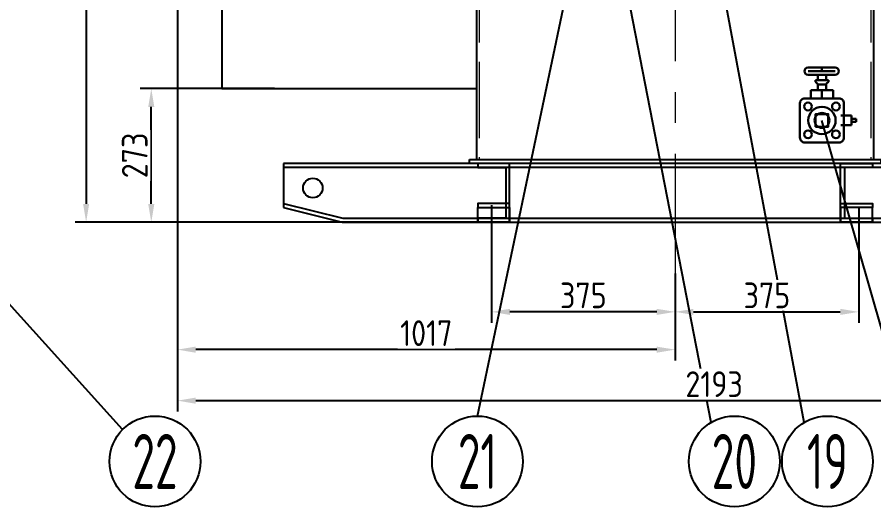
# Model space of a CAD drawing. Header units: millimetres. Extents: x 35720 to 50764, y -47170 to -36532.
# Drawn here: x 39951 to 41701, y -41071 to -40071 of the extents above; entities that cross this region are included whole.
import ezdxf
from ezdxf.enums import TextEntityAlignment as Align

# ---------------------------------------------------------------- set-up
doc = ezdxf.new("R2010")
doc.units = ezdxf.units.MM
doc.header["$LTSCALE"] = 13
for name, pattern in [('ACAD_ISO02W100', [15, 12, -3]), ('CENTER', [50.8, 31.75, -6.35, 6.35, -6.35]), ('CENTER2', [1.125, 0.75, -0.125, 0.125, -0.125])]:
    doc.linetypes.add(name, pattern=pattern)
doc.layers.get('0').update_dxf_attribs({"color": 1, "linetype": 'CENTER'})
for name, color, linetype in [('00', 7, 'Continuous'), ('01', 7, 'Continuous'), ('08', 1, 'Continuous'), ('3中心线层', 1, 'CENTER'), ('DIM', 4, 'Continuous')]:
    doc.layers.add(name, color=color, linetype=linetype)
for name, color, linetype, lineweight in [('11', 3, 'Continuous', 18), ('DAS', 3, 'ACAD_ISO02W100', 18), ('标注、文本', 3, 'Continuous', 25), ('点划线', 1, 'CENTER2', 15)]:
    doc.layers.add(name, color=color, linetype=linetype, lineweight=lineweight)
doc.styles.get("Standard").update_dxf_attribs({"font": 'gbenor.shx', "bigfont": 'gbcbig.shx'})
doc.dimstyles.new('丁晓菲', dxfattribs={"dimscale": 15, "dimtxt": 3.5, "dimasz": 2.5, "dimexe": 1.5, "dimexo": 0, "dimgap": 0.5, "dimtad": 1, "dimtoh": 1, "dimtxsty": 'Standard', "dimcen": 2.5, "dimclrd": 3, "dimclre": 3, "dimclrt": 2, "dimadec": 0, "dimazin": 0, "dimtfac": 1, "dimtmove": 0, "dimatfit": 2, "dimfxl": 0, "dimarcsym": 0})

# ---------------------------------------------------------------- blocks, each defined once
blk = doc.blocks.new('030534651230.')
at = {"color": 7, "linetype": 'Continuous'}
blk.add_lwpolyline([(63408.9, -32198.2), (62568.9, -32198.2), (62568.9, -32206.2), (63408.9, -32206.2)], close=True, dxfattribs=at)
at = {"layer": '01', "ltscale": 45.628538}
blk.add_lwpolyline([(62582.9, -30048.2), (63394.9, -30048.2), (63394.9, -32198.2), (62582.9, -32198.2)], close=True, dxfattribs=at)
at = {"layer": 'DAS', "color": 3}
for p, q in [((62588.9, -30048.2), (62588.9, -32198.2)), ((63388.9, -30048.2), (63388.9, -32198.2))]:
    blk.add_line(p, q, dxfattribs=at)
at = {"layer": '点划线', "ltscale": 38.869873}
blk.add_line((62988.9, -29912.7), (62988.9, -32430.6), dxfattribs=at)
blk = doc.blocks.new('0.10210320354035102.')
at = {"layer": '00'}
for p, q in [((89058.1, -25997.9), (89058.1, -27847.9)), ((88538.1, -26009.9), (88538.1, -27847.9)), ((88538, -27847.9), (89058.1, -27847.9))]:
    blk.add_line(p, q, dxfattribs=at)
blk = doc.blocks.new('02102234041320.')
at = {"layer": '01', "color": 0, "ltscale": 38.869873}
for p, q in [((60259.5, -32206.2), (58659.5, -32206.2)), ((58659.5, -32206.2), (58659.5, -32296.2)), ((60259.5, -32214.2), (58659.5, -32214.2)), ((60259.5, -32206.2), (60259.5, -32296.2))]:
    blk.add_line(p, q, dxfattribs=at)
for points in [[(59056.5, -32326.2), (59121.5, -32326.2), (59121.5, -32206.2), (59056.5, -32206.2), (59056.5, -32214.2), (59113.5, -32214.2), (59113.5, -32318.2), (59056.5, -32318.2)], [(59862.5, -32326.2), (59797.5, -32326.2), (59797.5, -32206.2), (59862.5, -32206.2), (59862.5, -32214.2), (59805.5, -32214.2), (59805.5, -32318.2), (59862.5, -32318.2)], [(59056.5, -32296.2), (59121.5, -32296.2), (59121.5, -32287.9), (59056.5, -32287.9)], [(59862.5, -32296.2), (59797.5, -32296.2), (59797.5, -32287.9), (59862.5, -32287.9)], [(59121.5, -32326.2), (59056.5, -32326.2), (59056.5, -32296.2), (59121.5, -32296.2)], [(59797.5, -32326.2), (59862.5, -32326.2), (59862.5, -32296.2), (59797.5, -32296.2)]]:
    blk.add_lwpolyline(points, close=True, dxfattribs=at)
for points in [[(58659.5, -32287.9), (58780.5, -32318.2), (60138.5, -32318.2), (60259.5, -32287.9)], [(58659.5, -32296.2), (58779.5, -32326.2), (60139.5, -32326.2), (60259.5, -32296.2)]]:
    blk.add_lwpolyline(points, dxfattribs=at)
for centre in [(58719.5, -32256.2), (60199.5, -32256.2)]:
    blk.add_circle(centre, 20, dxfattribs=at)
at = {"layer": '3中心线层', "ltscale": 38.869873}
for p, q in [((59084.5, -32291.4), (59084.5, -32379.9)), ((59834.5, -32293.8), (59834.5, -32379.9))]:
    blk.add_line(p, q, dxfattribs=at)
blk = doc.blocks.new('*D169')
at = {"layer": 'Defpoints', "color": 0, "ltscale": 38.869873, "transparency": 16777216}
for p in [(40556.3, -38669.8), (40092.2, -40489.9), (40947.3, -40489.9)]:
    blk.add_point(p, dxfattribs=at)
at = {"layer": 'DIM', "color": 3, "lineweight": -2, "ltscale": 38.869873, "transparency": 16777216}
for p, q in [((40556.3, -38669.8), (40069.7, -38669.8)), ((40092.2, -38707.3), (40092.2, -40452.4)), ((40947.3, -40489.9), (40069.7, -40489.9))]:
    blk.add_line(p, q, dxfattribs=at)
at = {"layer": 'DIM', "color": 3, "ltscale": 38.869873, "transparency": 16777216}
for points in [[(40085.9, -38707.3), (40098.4, -38707.3), (40092.2, -38669.8)], [(40085.9, -40452.4), (40098.4, -40452.4), (40092.2, -40489.9)]]:
    blk.add_solid(points, dxfattribs=at)
at = {"layer": 'DIM', "color": 2, "ltscale": 38.869873, "transparency": 16777216, "insert": (40058.4, -39579.9), "char_height": 52.5, "attachment_point": 5, "rotation": 90, "bg_fill": 3, "box_fill_scale": 1.1, "bg_fill_color": 256, "bg_fill_true_color": 13158600, "bg_fill_transparency": 0}
blk.add_mtext('1820', dxfattribs=at)
blk = doc.blocks.new('*D170')
at = {"layer": 'Defpoints', "color": 0, "ltscale": 38.869873, "transparency": 16777216}
for p in [(40225.2, -40216.9), (40476.7, -40216.9), (40958.6, -40489.9)]:
    blk.add_point(p, dxfattribs=at)
at = {"layer": 'DIM', "color": 3, "lineweight": -2, "ltscale": 38.869873, "transparency": 16777216}
for p, q in [((40476.7, -40216.9), (40202.7, -40216.9)), ((40225.2, -40452.4), (40225.2, -40254.4)), ((40958.6, -40489.9), (40202.7, -40489.9))]:
    blk.add_line(p, q, dxfattribs=at)
at = {"layer": 'DIM', "color": 3, "ltscale": 38.869873, "transparency": 16777216}
for points in [[(40219, -40254.4), (40231.5, -40254.4), (40225.2, -40216.9)], [(40219, -40452.4), (40231.5, -40452.4), (40225.2, -40489.9)]]:
    blk.add_solid(points, dxfattribs=at)
at = {"layer": 'DIM', "color": 2, "ltscale": 38.869873, "transparency": 16777216, "insert": (40191.5, -40353.4), "char_height": 52.5, "attachment_point": 5, "rotation": 90, "bg_fill": 3, "box_fill_scale": 1.1, "bg_fill_color": 256, "bg_fill_true_color": 13158600, "bg_fill_transparency": 0}
blk.add_mtext('273', dxfattribs=at)
blk = doc.blocks.new('10123.0.')
at = {"layer": '标注、文本', "color": 4, "lineweight": 30}
for p, q in [((41573.7, 2646.4), (41545.9, 2646.4)), ((41573.7, 2646.4), (41601.4, 2646.4)), ((41574.3, 2641.4), (41574.3, 2646.4)), ((41573.7, 2638.9), (41545.9, 2638.9)), ((41573.7, 2631.4), (41545.9, 2631.4)), ((41573.7, 2638.9), (41601.4, 2638.9)), ((41573.7, 2631.4), (41601.4, 2631.4)), ((41634.3, 2548.4), (41612.7, 2548.4)), ((41634.3, 2548.4), (41634.3, 2528.4)), ((41634.3, 2541.4), (41644.3, 2541.4)), ((41644.3, 2541.4), (41644.3, 2535.4)), ((41634.3, 2528.4), (41612.7, 2528.4)), ((41634.3, 2535.4), (41644.3, 2535.4))]:
    blk.add_line(p, q, dxfattribs=at)
at = {"layer": '标注、文本', "color": 4, "lineweight": 30, "extrusion": (0.258819, 0, 0.965926)}
for p, q in [((41565.9, 2620.9, 2.3), (41565.9, 2629.2, 2.3)), ((41582.8, 2620.9, -2.3), (41582.8, 2629.2, -2.3)), ((41587.8, 2620.7, -3.6), (41560.9, 2620.7, 3.6)), ((41564.8, 2613.9, 2.6), (41560.9, 2617.5, 3.6)), ((41564.8, 2613.9, 2.6), (41560.9, 2617.5, 3.6)), ((41565.9, 2611.7, 2.3), (41582.8, 2611.7, -2.3)), ((41565.9, 2611.7, 2.3), (41565.9, 2600.4, 2.3)), ((41582.8, 2611.7, -2.3), (41582.8, 2600.4, -2.3)), ((41583.9, 2613.9, -2.6), (41587.8, 2617.4, -3.6)), ((41587.8, 2617.4, -3.6), (41587.8, 2620.7, -3.6))]:
    blk.add_line(p, q, dxfattribs=at)
at = {"layer": '标注、文本', "color": 4, "lineweight": 30, "extrusion": (-0.258819, 0, 0.965926)}
blk.add_line((41560.8, 2617.4, -3.6), (41560.8, 2620.7, -3.6), dxfattribs=at)
at = {"layer": '标注、文本', "color": 4, "lineweight": 30, "elevation": 2.3}
for points in [[(41551.5, 2600.4), (41574.3, 2600.4), (41574.3, 2583.4), (41551.5, 2583.4)], [(41597.2, 2600.4), (41574.3, 2600.4), (41574.3, 2583.4), (41597.2, 2583.4)]]:
    blk.add_lwpolyline(points, close=True, dxfattribs=at)
at = {"layer": '标注、文本', "color": 4, "lineweight": 30}
blk.add_lwpolyline([(41539.3, 2583.4), (41609.3, 2583.4, -0.414214), (41619.3, 2573.4), (41619.3, 2503.4, -0.414214), (41609.3, 2493.4), (41539.3, 2493.4, -0.414214), (41529.3, 2503.4), (41529.3, 2573.4, -0.414214)], format="xyb", close=True, dxfattribs=at)
blk.add_lwpolyline([(41561.3, 2525.4), (41587.3, 2525.4), (41587.3, 2551.4), (41561.3, 2551.4)], close=True, dxfattribs=at)
for centre, radius in [((41545.8, 2566.9), 8), ((41602.8, 2566.9), 8), ((41574.3, 2538.4), 27.9), ((41574.3, 2538.4), 15.2), ((41545.8, 2509.9), 8), ((41602.8, 2509.9), 8)]:
    blk.add_circle(centre, radius, dxfattribs=at)
for centre, start, end in [((41545.9, 2638.9), 90, 270), ((41601.4, 2638.9), 270, 90)]:
    blk.add_arc(centre, 7.5, start, end, dxfattribs=at)
at = {"layer": '标注、文本', "color": 4, "lineweight": 30, "extrusion": (0.258819, 0, 0.965926)}
for centre, radius, start, end in [((2629.2, -40152.8, 10760.2), 3.88, 55.492, 90), ((2629.2, -40162.6, 10760.2), 3.88, 270, 304.508), ((2611.3, -40145.5, 10760.2), 3.45, 270, 317.7008), ((2611.3, -40169.9, 10760.2), 3.45, 41.2621, 90)]:
    blk.add_arc(centre, radius, start, end, dxfattribs=at)
blk = doc.blocks.new('*D196')
at = {"layer": 'Defpoints', "color": 0, "ltscale": 38.869873, "transparency": 16777216}
for p in [(40920.3, -40543.6), (41295.3, -40594.3), (40920.3, -40673)]:
    blk.add_point(p, dxfattribs=at)
at = {"layer": 'DIM', "color": 3, "lineweight": -2, "ltscale": 38.869873, "transparency": 16777216}
for p, q in [((40920.3, -40543.6), (40920.3, -40695.5)), ((41295.3, -40594.3), (41295.3, -40695.5)), ((41257.8, -40673), (40957.8, -40673))]:
    blk.add_line(p, q, dxfattribs=at)
at = {"layer": 'DIM', "color": 3, "ltscale": 38.869873, "transparency": 16777216}
for points in [[(40957.8, -40666.8), (40957.8, -40679.3), (40920.3, -40673)], [(41257.8, -40666.8), (41257.8, -40679.3), (41295.3, -40673)]]:
    blk.add_solid(points, dxfattribs=at)
at = {"layer": 'DIM', "color": 2, "ltscale": 38.869873, "transparency": 16777216, "insert": (41107.8, -40639.3), "char_height": 52.5, "attachment_point": 5, "bg_fill": 3, "box_fill_scale": 1.1, "bg_fill_color": 256, "bg_fill_true_color": 13158600, "bg_fill_transparency": 0}
blk.add_mtext('375', dxfattribs=at)
blk = doc.blocks.new('*D197')
at = {"layer": 'Defpoints', "color": 0, "ltscale": 38.869873, "transparency": 16777216}
for p in [(41670.3, -40543.6), (41295.3, -40594.3), (41670.3, -40673)]:
    blk.add_point(p, dxfattribs=at)
at = {"layer": 'DIM', "color": 3, "lineweight": -2, "ltscale": 38.869873, "transparency": 16777216}
for p, q in [((41670.3, -40543.6), (41670.3, -40695.5)), ((41295.3, -40594.3), (41295.3, -40695.5)), ((41332.8, -40673), (41632.8, -40673))]:
    blk.add_line(p, q, dxfattribs=at)
at = {"layer": 'DIM', "color": 3, "ltscale": 38.869873, "transparency": 16777216}
for points in [[(41332.8, -40666.8), (41332.8, -40679.3), (41295.3, -40673)], [(41632.8, -40666.8), (41632.8, -40679.3), (41670.3, -40673)]]:
    blk.add_solid(points, dxfattribs=at)
at = {"layer": 'DIM', "color": 2, "ltscale": 38.869873, "transparency": 16777216, "insert": (41482.8, -40639.3), "char_height": 52.5, "attachment_point": 5, "bg_fill": 3, "box_fill_scale": 1.1, "bg_fill_color": 256, "bg_fill_true_color": 13158600, "bg_fill_transparency": 0}
blk.add_mtext('375', dxfattribs=at)
blk = doc.blocks.new('*D198')
at = {"layer": 'Defpoints', "color": 0, "ltscale": 38.869873, "transparency": 16777216}
for p in [(40278.7, -39249.9), (42471.3, -40221.9), (42471.3, -40854.4)]:
    blk.add_point(p, dxfattribs=at)
at = {"layer": 'DIM', "color": 3, "lineweight": -2, "ltscale": 38.869873, "transparency": 16777216}
for p, q in [((40278.7, -39249.9), (40278.7, -40876.9)), ((42471.3, -40221.9), (42471.3, -40876.9)), ((40316.2, -40854.4), (42433.8, -40854.4))]:
    blk.add_line(p, q, dxfattribs=at)
at = {"layer": 'DIM', "color": 3, "ltscale": 38.869873, "transparency": 16777216}
for points in [[(40316.2, -40848.2), (40316.2, -40860.7), (40278.7, -40854.4)], [(42433.8, -40848.2), (42433.8, -40860.7), (42471.3, -40854.4)]]:
    blk.add_solid(points, dxfattribs=at)
at = {"layer": 'DIM', "color": 2, "ltscale": 38.869873, "transparency": 16777216, "insert": (41375, -40820.7), "char_height": 52.5, "attachment_point": 5, "bg_fill": 3, "box_fill_scale": 1.1, "bg_fill_color": 256, "bg_fill_true_color": 13158600, "bg_fill_transparency": 0}
blk.add_mtext('2193', dxfattribs=at)
blk = doc.blocks.new('*D199')
at = {"layer": 'Defpoints', "color": 0, "ltscale": 38.869873, "transparency": 16777216}
for p in [(40278.7, -39249.9), (41295.3, -40594.3), (40278.7, -40750.2)]:
    blk.add_point(p, dxfattribs=at)
at = {"layer": 'DIM', "color": 3, "lineweight": -2, "ltscale": 38.869873, "transparency": 16777216}
for p, q in [((40278.7, -39249.9), (40278.7, -40772.7)), ((41295.3, -40594.3), (41295.3, -40772.7)), ((41257.8, -40750.2), (40316.2, -40750.2))]:
    blk.add_line(p, q, dxfattribs=at)
at = {"layer": 'DIM', "color": 3, "ltscale": 38.869873, "transparency": 16777216}
for points in [[(40316.2, -40744), (40316.2, -40756.5), (40278.7, -40750.2)], [(41257.8, -40744), (41257.8, -40756.5), (41295.3, -40750.2)]]:
    blk.add_solid(points, dxfattribs=at)
at = {"layer": 'DIM', "color": 2, "ltscale": 38.869873, "transparency": 16777216, "insert": (40787, -40716.5), "char_height": 52.5, "attachment_point": 5, "bg_fill": 3, "box_fill_scale": 1.1, "bg_fill_color": 256, "bg_fill_true_color": 13158600, "bg_fill_transparency": 0}
blk.add_mtext('1017', dxfattribs=at)

msp = doc.modelspace()

# ---------------------------------------------------------------- linework, layer by layer
at = {"layer": '08', "color": 3}
for p, q in [((41368.837, -40898.883), (41041.116, -39211.472)), ((41558.982, -40898.883), (41243.384, -39211.332)), ((40891.538, -40885.802), (41109.564, -39848.558)), ((41771.352, -40898.883), (41595.301, -40281.88))]:
    msp.add_line(p, q, dxfattribs=at)
for centre in [(40232.793, -40978.613), (40891.538, -40978.613), (41416.346, -40978.613), (41606.491, -40978.613)]:
    msp.add_circle(centre, 92.811, dxfattribs=at)

# ---------------------------------------------------------------- block references
at = {"color": 3}
msp.add_blockref('0.10210320354035102.', (-48168.758, -12368.949), dxfattribs=at)
at = {"layer": '01', "color": 0}
msp.add_blockref('10123.0.', (20.981, -42820.247), dxfattribs=at)
at = {"layer": 'DIM', "color": 2, "xscale": -1}
msp.add_blockref('030534651230.', (104284.241, -8163.702), dxfattribs=at)
at = {"layer": 'DIM', "color": 2}
msp.add_blockref('02102234041320.', (-18164.227, -8163.702), dxfattribs=at)

# ---------------------------------------------------------------- texts
at = {"layer": '11', "width": 0.707}
for s, p in [('22', (40232.793, -40978.613)), ('21', (40891.538, -40978.613)), ('20', (41416.346, -40978.613)), ('19', (41606.491, -40978.613))]:
    msp.add_text(s, height=112.5, dxfattribs=at).set_placement(p, align=Align.MIDDLE_CENTER)

# ---------------------------------------------------------------- next in the draw order: dimensions: what is measured, and where the dimension line sits
at = {"layer": 'DIM', "color": 2, "ltscale": 38.869873}
dim = msp.add_linear_dim(base=(40092.156, -40489.88), p1=(40556.318, -38669.823), p2=(40947.347, -40489.88), angle=90, dimstyle='丁晓菲', override={"dimdec": 0, "dimtfill": 1, "dimarcsym": 1}, dxfattribs=at)
dim.commit()
dim.dimension.update_dxf_attribs({"geometry": '*D169', "text_midpoint": (40058.406, -39579.852)})
dim = msp.add_linear_dim(base=(40920.301, -40673.003), p1=(41295.301, -40594.255), p2=(40920.301, -40543.611), dimstyle='丁晓菲', override={"dimtfill": 1, "dimarcsym": 1}, dxfattribs=at)
dim.commit()
dim.dimension.update_dxf_attribs({"geometry": '*D196', "text_midpoint": (41107.801, -40639.253)})

# ---------------------------------------------------------------- next in the draw order: dimensions: what is measured, and where the dimension line sits
dim = msp.add_linear_dim(base=(40225.248, -40216.88), p1=(40958.592, -40489.88), p2=(40476.712, -40216.88), angle=90, dimstyle='丁晓菲', override={"dimtfill": 1, "dimarcsym": 1}, dxfattribs=at)
dim.commit()
dim.dimension.update_dxf_attribs({"geometry": '*D170', "text_midpoint": (40191.498, -40353.38)})
dim = msp.add_linear_dim(base=(41670.301, -40673.003), p1=(41295.301, -40594.255), p2=(41670.301, -40543.611), dimstyle='丁晓菲', override={"dimtfill": 1, "dimarcsym": 1}, dxfattribs=at)
dim.commit()
dim.dimension.update_dxf_attribs({"geometry": '*D197', "text_midpoint": (41482.801, -40639.253)})

# ---------------------------------------------------------------- next in the draw order: linework, layer by layer
at = {"layer": '08', "color": 3}
msp.add_line((40166.763, -40913.392), (39584.756, -40269.88), dxfattribs=at)

# ---------------------------------------------------------------- next in the draw order: dimensions: what is measured, and where the dimension line sits
at = {"layer": 'DIM', "color": 2, "ltscale": 38.869873}
dim = msp.add_linear_dim(base=(42471.301, -40854.41), p1=(40278.732, -39249.871), p2=(42471.301, -40221.88), dimstyle='丁晓菲', override={"dimdec": 0, "dimtfill": 1, "dimarcsym": 1}, dxfattribs=at)
dim.commit()
dim.dimension.update_dxf_attribs({"geometry": '*D198', "text_midpoint": (41375.017, -40820.66)})

# ---------------------------------------------------------------- next in the draw order: dimensions: what is measured, and where the dimension line sits
dim = msp.add_linear_dim(base=(40278.732, -40750.203), p1=(41295.301, -40594.255), p2=(40278.732, -39249.871), dimstyle='丁晓菲', override={"dimdec": 0, "dimtfill": 1, "dimarcsym": 1}, dxfattribs=at)
dim.commit()
dim.dimension.update_dxf_attribs({"geometry": '*D199', "text_midpoint": (40787.017, -40716.453)})

doc.saveas('drawing.dxf')
